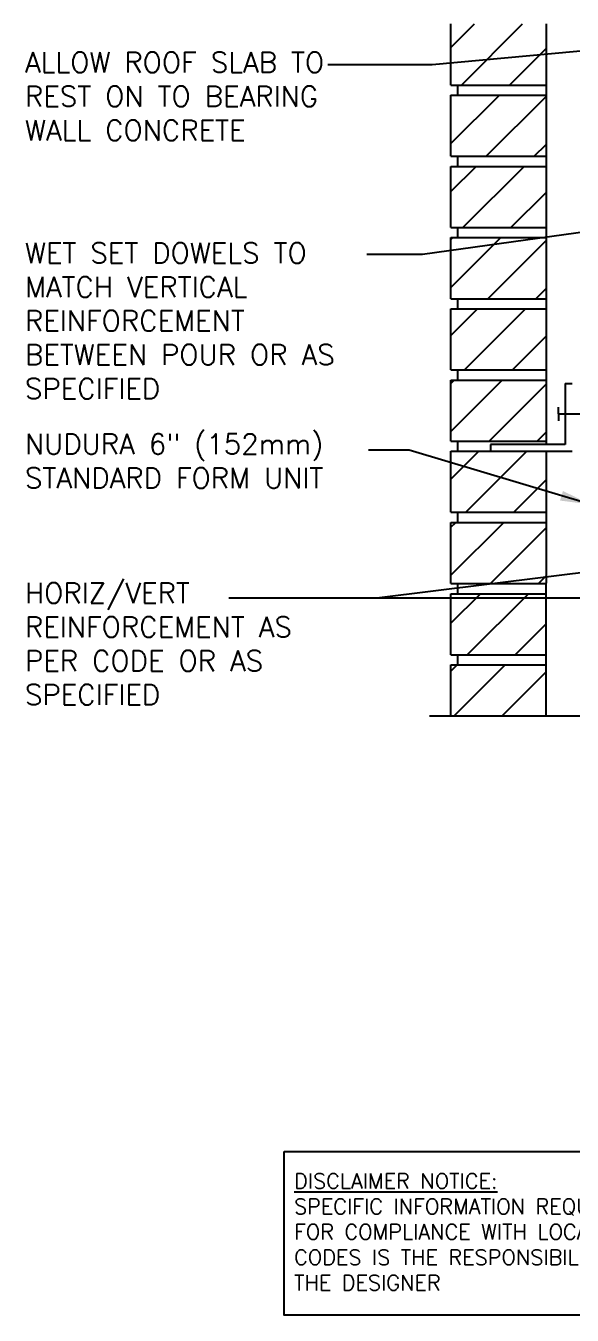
# Model space of a CAD drawing. Header units: inches. Extents: x 96.3 to 152.8, y 101.3 to 176.4.
# Drawn here: x 96.27 to 116.4, y 101.28 to 148.8 of the extents above; entities that cross this region are included whole.
import ezdxf

# ---------------------------------------------------------------- set-up
doc = ezdxf.new("R2010")
doc.units = ezdxf.units.IN
doc.header["$LTSCALE"] = 0.5
doc.header["$MEASUREMENT"] = 0
for name, color, linetype in [('HATCH', 12, 'Continuous'), ('line25', 2, 'Continuous'), ('LINE9', 9, 'Continuous'), ('TEXT', 4, 'Continuous')]:
    doc.layers.add(name, color=color, linetype=linetype)
doc.styles.add('DIM', font='romans.shx', dxfattribs={"width": 0.7})
doc.styles.add('ROMANS', font='romans.shx', dxfattribs={"height": 0.75})
doc.styles.get("Standard").update_dxf_attribs({"font": 'romans.shx', "height": 0.75})
doc.dimstyles.new('ext_12', dxfattribs={"dimscale": 12, "dimtxt": 0.075, "dimasz": 0.09375, "dimexe": 0.09375, "dimexo": 0.0625, "dimgap": 0.0625, "dimtad": 1, "dimdec": 1, "dimzin": 2, "dimdsep": 46, "dimlunit": 4, "dimtxsty": 'DIM', "dimcen": 0.09, "dimdle": 0.09375, "dimclrt": 4, "dimadec": 0, "dimazin": 0, "dimtfac": 1, "dimtdec": 1, "dimtmove": 2, "dimatfit": 3, "dimfxl": 1, "dimfrac": 2, "dimtolj": 1, "dimtzin": 0, "dimarcsym": 0})

msp = doc.modelspace()

# ---------------------------------------------------------------- hatches: boundary and pattern name
at = {"layer": 'HATCH'}
h = msp.add_hatch(dxfattribs=at)
h.set_pattern_fill('ANSI31', color=256, scale=10, style=0)
h.set_pattern_definition([(45, (114.3855, 171.66), (-0.883883, 0.883883), [])])
h.paths.add_polyline_path([(115.437, 173.128), (111.937, 173.128), (111.937, 170.878), (115.437, 170.878)])
h.paths.add_polyline_path([(115.437, 170.503), (111.937, 170.503), (111.937, 168.253), (115.437, 168.253)])
h.paths.add_polyline_path([(115.437, 167.878), (111.937, 167.878), (111.937, 165.628), (115.437, 165.628)])
h.paths.add_polyline_path([(115.44, 154.121), (111.937, 154.121), (111.937, 151.871), (115.441, 151.871)])
h.paths.add_polyline_path([(115.441, 151.496), (111.937, 151.496), (111.937, 149.246), (115.442, 149.246)])
h.paths.add_polyline_path([(115.442, 148.871), (111.937, 148.871), (111.937, 146.621), (115.441, 146.621)])
h.paths.add_polyline_path([(115.441, 146.246), (111.937, 146.246), (111.937, 143.996), (115.441, 143.996)])
h.paths.add_polyline_path([(115.441, 143.621), (111.937, 143.621), (111.937, 141.371), (115.44, 141.371)])
h.paths.add_polyline_path([(115.44, 140.996), (111.937, 140.996), (111.937, 138.746), (115.44, 138.746)])
h.paths.add_polyline_path([(115.44, 138.371), (111.937, 138.371), (111.937, 136.121), (115.439, 136.121)])
h.paths.add_polyline_path([(115.439, 135.746), (111.937, 135.746), (111.937, 133.496), (115.439, 133.496)])
h.paths.add_polyline_path([(115.439, 133.121), (113.399, 133.121), (111.937, 133.121), (111.937, 130.871), (115.438, 130.871)])
h.paths.add_polyline_path([(115.438, 130.496), (111.937, 130.496), (111.937, 128.246), (115.438, 128.246)])
h.paths.add_polyline_path([(115.438, 127.871), (111.937, 127.871), (111.937, 125.621), (115.437, 125.621)])
h.paths.add_polyline_path([(115.437, 125.246), (111.937, 125.246), (111.937, 123.373), (115.437, 123.373)])
h.paths.add_polyline_path([(115.439, 156.746), (111.937, 156.746), (111.937, 154.496), (115.44, 154.496)])
h.paths.add_polyline_path([(115.438, 159.432), (111.937, 159.432), (111.937, 157.121), (115.439, 157.121)])
h.paths.add_polyline_path([(115.437, 162.628), (111.937, 162.628), (111.937, 161.932), (115.437, 161.932)])
h.paths.add_polyline_path([(115.437, 165.253), (111.937, 165.253), (111.937, 163.003), (115.437, 163.003)])

# ---------------------------------------------------------------- linework, layer by layer
at = {"layer": 'line25'}
for p, q in [((111.937, 146.621), (111.937, 148.871)), ((115.442, 148.876), (115.439, 133.371)), ((111.937, 146.621), (115.441, 146.621)), ((112.187, 146.246), (112.187, 146.621)), ((112.187, 146.246), (112.187, 146.621)), ((111.937, 143.996), (111.937, 146.246)), ((111.937, 146.246), (115.441, 146.246)), ((111.937, 143.996), (115.441, 143.996)), ((111.937, 141.371), (111.937, 143.621)), ((111.937, 143.621), (115.441, 143.621)), ((112.187, 143.621), (112.187, 143.996)), ((112.187, 143.621), (112.187, 143.996)), ((111.937, 141.371), (115.44, 141.371)), ((112.187, 140.996), (112.187, 141.371)), ((112.187, 140.996), (112.187, 141.371)), ((111.937, 138.746), (111.937, 140.996)), ((111.937, 140.996), (115.44, 140.996)), ((111.937, 138.746), (115.44, 138.746)), ((111.937, 136.121), (111.937, 138.371)), ((111.937, 138.371), (115.44, 138.371)), ((112.187, 138.371), (112.187, 138.746)), ((112.187, 138.371), (112.187, 138.746)), ((111.937, 136.121), (115.439, 136.121)), ((112.187, 135.746), (112.187, 136.121)), ((112.187, 135.746), (112.187, 136.121)), ((111.937, 133.496), (111.937, 135.746)), ((111.937, 135.746), (115.439, 135.746)), ((111.937, 133.496), (115.439, 133.496)), ((111.937, 130.871), (111.937, 133.121)), ((111.937, 133.121), (115.437, 133.121)), ((112.187, 133.121), (112.187, 133.496)), ((112.187, 133.121), (112.187, 133.496)), ((115.439, 133.121), (115.437, 123.373)), ((111.937, 130.871), (115.438, 130.871)), ((112.187, 130.496), (112.187, 130.871)), ((112.187, 130.496), (112.187, 130.871)), ((111.937, 128.246), (111.937, 130.496)), ((111.937, 130.496), (115.438, 130.496)), ((111.937, 128.246), (115.438, 128.246)), ((111.937, 125.621), (111.937, 127.871)), ((111.937, 127.871), (115.438, 127.871)), ((112.187, 127.871), (112.187, 128.246)), ((112.187, 127.871), (112.187, 128.246)), ((111.937, 125.621), (115.437, 125.621)), ((112.187, 125.246), (112.187, 125.621)), ((112.187, 125.246), (112.187, 125.621)), ((111.937, 123.373), (111.937, 125.246)), ((111.937, 125.246), (115.437, 125.246))]:
    msp.add_line(p, q, dxfattribs=at)
at = {"layer": 'LINE9'}
for p, q in [((116.149, 135.621), (116.149, 133.371)), ((116.149, 135.621), (116.399, 135.621)), ((115.899, 134.496), (115.899, 134.746)), ((115.899, 134.496), (117.745, 134.496)), ((115.899, 134.496), (115.899, 134.246)), ((116.149, 133.371), (113.399, 133.371)), ((113.399, 133.371), (113.399, 133.121)), ((113.399, 133.121), (116.399, 133.121)), ((111.152, 123.373), (119.691, 123.373))]:
    msp.add_line(p, q, dxfattribs=at)
at = {"layer": 'TEXT'}
msp.add_lwpolyline([(105.791, 107.317), (118.774, 107.317), (118.774, 101.279), (105.791, 101.279)], close=True, dxfattribs=at)

# ---------------------------------------------------------------- texts
at = {"layer": 'TEXT', "char_height": 0.75, "width": 12.44051, "attachment_point": 1, "style": 'ROMANS'}
for s, insert in [('\\A1;{\\C4;ALLOW ROOF SLAB TO REST ON TO BEARING WALL CONCRETE}', (96.241, 147.83)), ('\\A1;{\\C4;WET SET DOWELS TO MATCH VERTICAL REINFORCEMENT BETWEEN POUR OR AS SPECIFIED}', (96.241, 140.805)), ('NUDURA 6" (152mm) STANDARD FORM UNIT', (96.241, 133.764)), ('HORIZ/VERT REINFORCEMENT AS PER CODE OR AS SPECIFIED', (96.241, 128.273))]:
    msp.add_mtext(s, dxfattribs=dict(at, insert=insert))
at = {"layer": 'TEXT', "insert": (106.158, 104.35), "char_height": 0.5625, "width": 14.00235, "attachment_point": 4}
msp.add_mtext('{\\LDISCLAIMER NOTICE:}\\PSPECIFIC INFORMATION REQUIRED FOR COMPLIANCE WITH LOCAL CODES IS THE RESPONSIBILITY OF THE DESIGNER', dxfattribs=at)

# ---------------------------------------------------------------- leaders
at = {"layer": 'TEXT'}
for points in [[(122.976, 148.451), (111.246, 147.361), (107.406, 147.361)], [(120.535, 141.719), (110.883, 140.377), (108.839, 140.377)], [(117.088, 131.159), (110.4, 133.157), (108.904, 133.157)], [(122.567, 129.375), (109.205, 127.713), (103.759, 127.713)], [(122.134, 127.713), (103.759, 127.713)]]:
    msp.add_leader(points, dimstyle='ext_12', override={"dimgap": 0.0625, "dimtad": 0}, dxfattribs=at)

doc.saveas('drawing.dxf')
